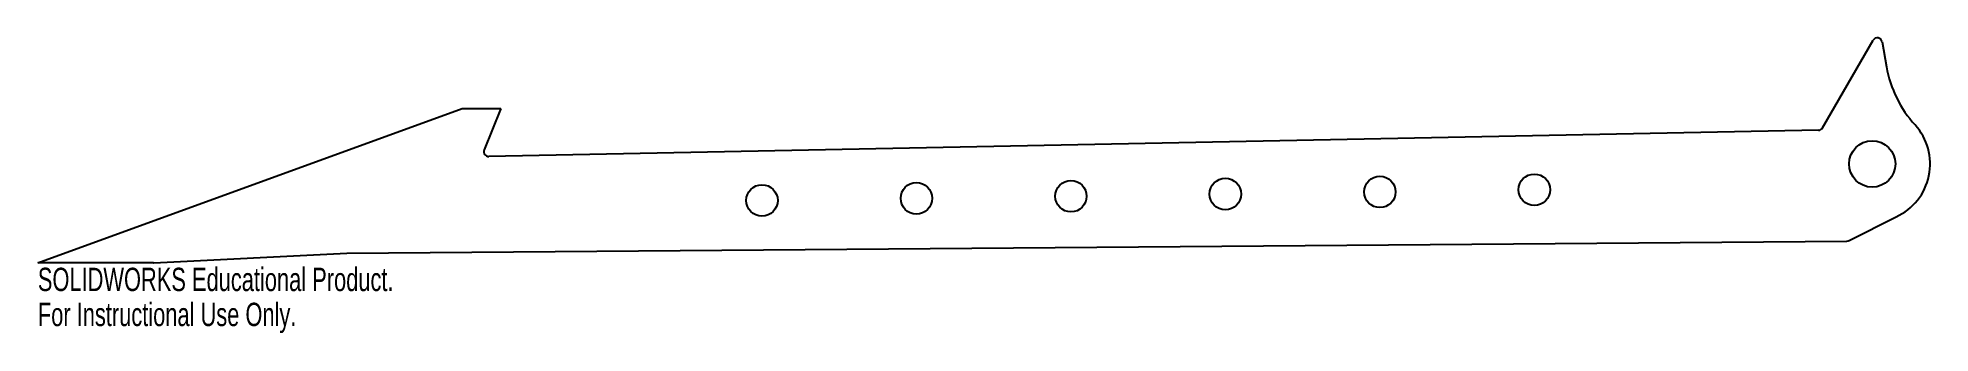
# Model space of a CAD drawing. Header units: millimetres. Extents: x -370 to 22, y -24 to 37.
import ezdxf

# ---------------------------------------------------------------- set-up
doc = ezdxf.new("R2010")
doc.units = ezdxf.units.MM
doc.styles.add('SLDTEXTSTYLE0', font='TXT', dxfattribs={"width": 0.7})

msp = doc.modelspace()

# ---------------------------------------------------------------- linework, layer by layer
at = {"color": 7, "linetype": 'Continuous', "lineweight": 25}
for p, q in [((-0.3, 18.47), (10.17, 36.62)), ((12.02, 36.29), (12.94, 31.09)), ((-370.02, -9.47), (-282.1, 22.52)), ((-282.1, 22.52), (-274.1, 22.52)), ((-274.1, 22.52), (-277.54, 13.93)), ((-1.15, 17.97), (-276.59, 12.55)), ((5.19, -4.87), (14.96, 0.07)), ((-346, -9.47), (-306.04, -7.48)), ((-306, -7.47), (4.74, -4.98)), ((-346.05, -9.47), (-370.02, -9.47))]:
    msp.add_line(p, q, dxfattribs=at)
for centre, radius in [((9.98, 11), 4.8), ((-124.02, 4.77), 3.26), ((-92.02, 5.22), 3.26), ((-60.02, 5.66), 3.26), ((-220.02, 3.44), 3.26), ((-188.02, 3.89), 3.26), ((-156.02, 4.33), 3.26)]:
    msp.add_circle(centre, radius, dxfattribs=at)
for centre, radius, start, end in [((11.04, 36.12), 1, 10, 150), ((36.58, 35.26), 24, 190, 222.3674), ((-1.17, 18.97), 1, 271.1269, 330), ((9.98, 11), 12, 294.2854, 42.3674), ((-276.61, 13.55), 1, 158.1986, 271.1269), ((14.31, 3), 3, 281.6594, 282.5438), ((-305.99, -8.47), 1, 90.4606, 92.8624), ((4.74, -3.98), 1, 270.4606, 296.8229), ((-346.05, -8.47), 1, 270, 272.8624)]:
    msp.add_arc(centre, radius, start, end, dxfattribs=at)

# ---------------------------------------------------------------- texts
at = {"color": 7, "linetype": 'Continuous', "char_height": 4.8336, "attachment_point": 1, "style": 'SLDTEXTSTYLE0'}
for s, insert in [('SOLIDWORKS Educational Product.', (-370.02, -10.49)), ('For Instructional Use Only.', (-370.02, -17.74))]:
    msp.add_mtext(s, dxfattribs=dict(at, insert=insert))

doc.saveas('drawing.dxf')
